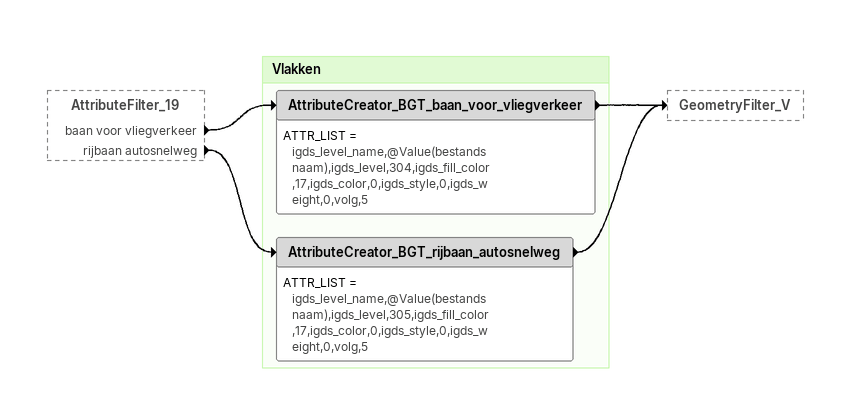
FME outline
AttributeFilter_19 [outside]
    baan voor vliegverkeer -> AttributeCreator_BGT_baan_voor_vliegverkeer
    rijbaan autosnelweg -> AttributeCreator_BGT_rijbaan_autosnelweg

Bookmark: Vlakken
AttributeCreator_BGT_baan_voor_vliegverkeer
    ATTR_LIST = igds_level_name,@Value(bestandsnaam),igds_level,304,igds_fill_color,17,igds_color,0,igds_style,0,igds_weight,0,volg,5
    -> GeometryFilter_V
AttributeCreator_BGT_rijbaan_autosnelweg
    ATTR_LIST = igds_level_name,@Value(bestandsnaam),igds_level,305,igds_fill_color,17,igds_color,0,igds_style,0,igds_weight,0,volg,5
    -> GeometryFilter_V
